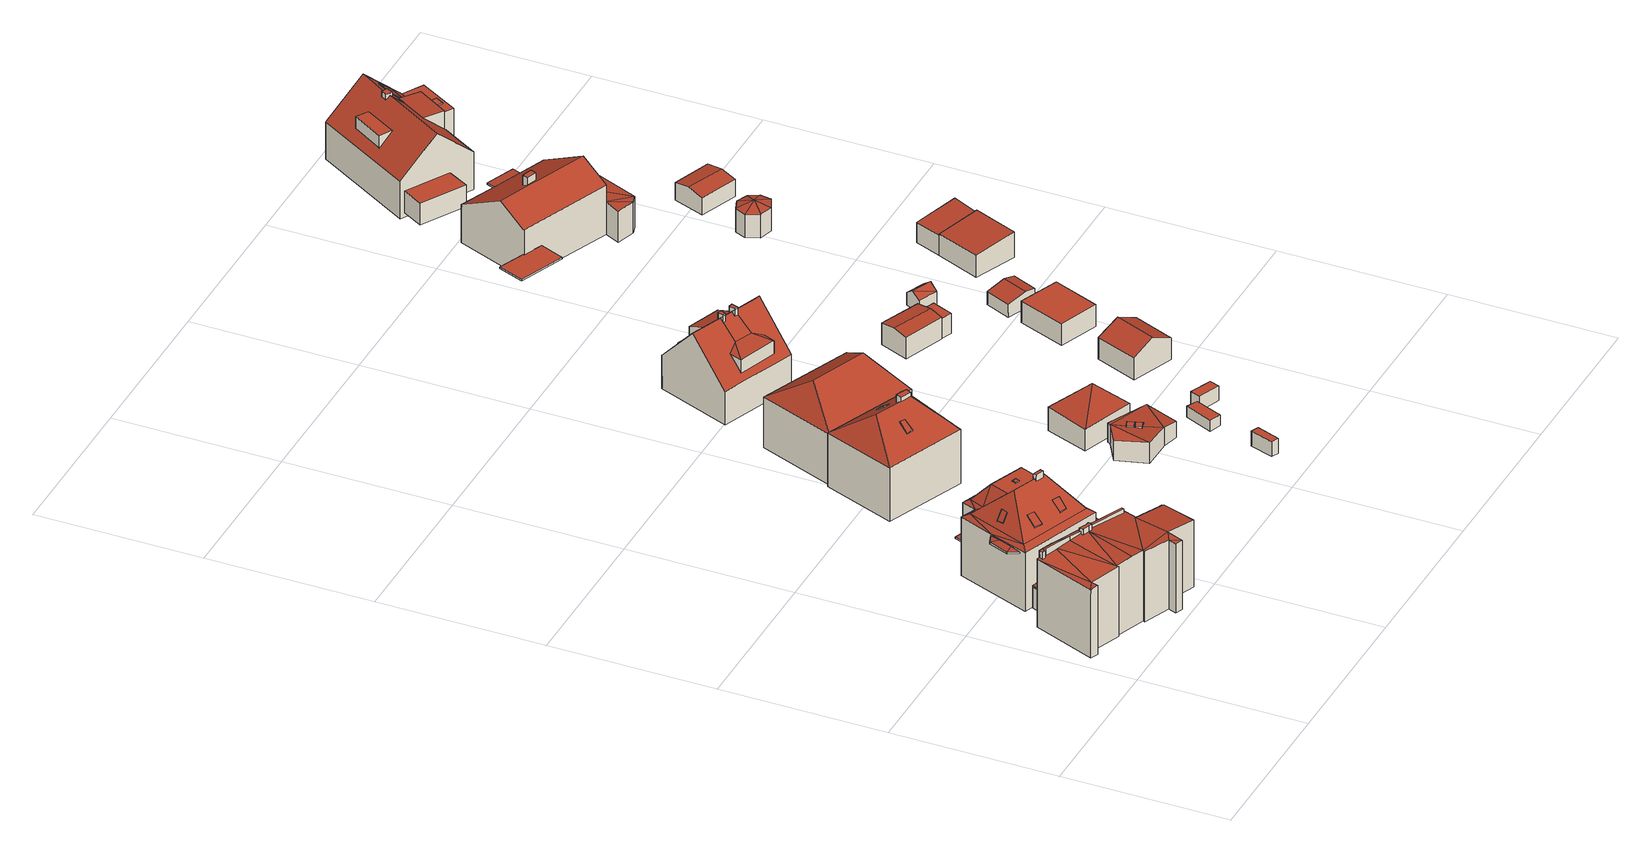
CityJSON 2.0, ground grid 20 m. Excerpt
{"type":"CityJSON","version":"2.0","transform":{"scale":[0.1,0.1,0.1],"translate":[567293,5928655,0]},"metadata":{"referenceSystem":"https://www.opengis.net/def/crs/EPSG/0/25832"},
"CityObjects":{
"building1":{"type":"Building","attributes":{"Grundfläche 2D":"117.676518","Grundhöhe NN":"1.415"},"children":["building1-1","building1-2","building1-3"],"geometry":[{"type":"Solid","lod":"3","boundaries":[[[[0,1,2]],[[3,4,5,0,6,7]],[[4,8,9,10,11,12,0,5],[13,14,13,9]],[[12,1,0]],[[7,15,16]],[[17,4,18,7,16]],[[3,7,18,4]],[[19,16,15]],[[19,20,21,22]],[[22,23,19]],[[24,25,21]],[[25,22,21]],[[26,23,22,27,28,29]],[[16,19,23,30,31,32,33,17]],[[34,35,36,37]],[[38,37,36,39,40,41,42,43]],[[34,37,38,43,42,44]],[[0,2,45,46]],[[6,0,46,47]],[[7,6,47,48]],[[19,15,7,48,49]],[[20,19,49,50]],[[21,20,50,51]],[[24,21,51,52]],[[25,24,52,53]],[[22,25,53,54]],[[27,22,54,55]],[[39,36,29,28,27,55,41,40]],[[26,29,36,35,23]],[[56,57,32,31,30,23,35,34,44]],[[11,10,9,8,4,17,33,32,57,58]],[[1,12,11,58,59]],[[2,1,59,45]],[[54,53,52,51,50,49,48,47,46,45,59,58,57,56,44,42,41,55]]]],"semantics":{"surfaces":[{"type":"RoofSurface"},{"type":"WallSurface"},{"type":"GroundSurface"}],"values":[[0,0,0,0,0,0,0,0,0,0,0,0,0,0,0,1,1,1,1,1,1,1,1,1,1,1,1,1,1,1,1,1,1,2]]}}]},
"building1-1":{"type":"BuildingInstallation","parents":["building1"],"geometry":[{"type":"MultiSurface","lod":"3","boundaries":[[[60,61,62,63,64,65,66]],[[67,68,69,70,65,64]],[[68,67,71,72,73,74,75]],[[76,77,78,73,72,79,80,81]],[[71,67,64,63,62,33,17,4,8,9,10,79,72]],[[82,76,81,80,79,10,83]],[[82,84,77,76]],[[78,77,84,14]],[[14,13,73,78]],[[13,5,3,18,68,75,74,73]],[[18,85,69,68]],[[61,60,86,87]],[[87,33,62,61]]],"semantics":{"surfaces":[{"type":"RoofSurface"},{"type":"WallSurface"}],"values":[0,0,0,0,1,1,1,1,1,1,1,1,1]}}]},
"building1-2":{"type":"BuildingInstallation","parents":["building1"],"geometry":[{"type":"MultiSurface","lod":"3","boundaries":[[[88,89,90,91,92,93,94,95,96,97]],[[86,60,66,93,92,91,98]],[[66,65,94,93]],[[65,70,95,94]],[[70,69,85,99,100,88,97,96,95]],[[100,101,16,90,89,88]],[[91,90,16,98]]],"semantics":{"surfaces":[{"type":"RoofSurface"},{"type":"WallSurface"}],"values":[0,1,1,1,1,1,1]}}]},
"building1-3":{"type":"BuildingInstallation","parents":["building1"],"geometry":[{"type":"MultiSurface","lod":"3","boundaries":[[[39,102,103,104,105,106,107,108,38]],[[109,110,103,102]],[[110,111,104,103]],[[111,112,113,106,105,104]],[[113,114,107,106]],[[114,115,108,107]],[[115,43,38,108]],[[40,109,102,39]],[[43,40,39,38]],[[111,110,109,40,43,115,114,113,112]]],"semantics":{"surfaces":[{"type":"RoofSurface"},{"type":"WallSurface"},{"type":"OuterCeilingSurface"}],"values":[0,1,1,1,1,1,1,1,1,2]}}]},
"building2":{"type":"Building","attributes":{"Grundfläche 2D":"52.022129","Grundhöhe NN":"1.463"},"children":["building2-1"],"geometry":[{"type":"Solid","lod":"3","boundaries":[[[[116,117,118]],[[116,119,120,121]],[[117,116,121,120]],[[122,123,124,119]],[[124,120,119]],[[125,126,122]],[[122,126,127,123]],[[128,123,127]],[[129,123,128]],[[130,124,123]],[[131,132,107,133,134]],[[106,105,135,136,133]],[[106,133,107]],[[131,134,137,138]],[[132,131,138,139]],[[107,132,139,140]],[[122,119,116,118,141,142]],[[122,142,137,134,125]],[[125,134,133,126]],[[143,128,127,126,133,136,144]],[[129,128,143,145]],[[123,129,145,146]],[[147,130,123,146]],[[124,130,147,148]],[[120,124,148,149]],[[117,120,149,150]],[[118,117,150,141]],[[106,107,140,151]],[[105,106,151,152]],[[135,105,152,153]],[[136,135,153,144]],[[141,150,149,148,147,146,145,143,144,153,152,151,140,139,138,137,142]]]],"semantics":{"surfaces":[{"type":"RoofSurface"},{"type":"WallSurface"},{"type":"GroundSurface"}],"values":[[0,0,0,0,0,0,0,0,0,0,0,0,0,1,1,1,1,1,1,1,1,1,1,1,1,1,1,1,1,1,1,2]]}}]},
"building2-1":{"type":"BuildingInstallation","parents":["building2"],"geometry":[{"type":"MultiSurface","lod":"3","boundaries":[[[154,155,156,157,158]],[[118,116,154,158]],[[116,121,155,154]],[[121,120,156,155]],[[120,117,157,156]],[[118,158,157,117]]],"semantics":{"surfaces":[{"type":"RoofSurface"},{"type":"WallSurface"}],"values":[0,1,1,1,1,1]}}]},
"building3":{"type":"Building","attributes":{"Grundfläche 2D":"144.408721","Grundhöhe NN":"1.603"},"children":["building3-1","building3-2","building3-3","building3-4","building3-5","building3-6","building3-7","building3-8","building3-9","building3-10"],"geometry":[{"type":"Solid","lod":"3","boundaries":[[[[159,160,161,162,163,164,165,166,167]],[[168,169,170]],[[170,169,171]],[[172,173,168]],[[168,174,169]],[[168,173,174]],[[175,173,172]],[[176,177,175]],[[175,177,173]],[[176,178,179,180,177]],[[181,182,183,180,179]],[[184,183,182]],[[185,186,183,184]],[[185,171,187,186]],[[169,187,171]],[[188,189,190,191]],[[192,193,194,195,190,189]],[[174,173,189]],[[173,192,189]],[[183,186,190]],[[190,195,183]],[[195,194,193,192,177,180]],[[188,174,189]],[[169,174,188]],[[188,191,187,169]],[[190,186,191]],[[186,187,191]],[[177,192,173]],[[183,195,180]],[[196,168,170,197,198,199]],[[168,196,199,198,200,172]],[[176,175,172,200,201]],[[179,178,176,201,202]],[[165,164,163,162,161,203,204,184,182,181,179,202,205,166]],[[185,184,204,206]],[[171,185,206,207]],[[170,171,207,197]],[[208,167,166,205]],[[209,160,159,167,208,210]],[[161,160,209,203]],[[208,205,202,201,200,198,197,207,206,204,203,209,210]]]],"semantics":{"surfaces":[{"type":"RoofSurface"},{"type":"WallSurface"},{"type":"GroundSurface"}],"values":[[0,0,0,0,0,0,0,0,0,0,0,0,0,0,0,0,0,0,0,0,0,0,0,0,0,0,0,0,0,1,1,1,1,1,1,1,1,1,1,1,2]]}}]},
"building3-1":{"type":"BuildingInstallation","parents":["building3"],"geometry":[{"type":"MultiSurface","lod":"3","boundaries":[[[165,211,212]],[[213,211,165]],[[212,164,165]],[[212,211,214,164]],[[213,215,165,216]],[[211,213,216,214]]],"semantics":{"surfaces":[{"type":"RoofSurface"},{"type":"WallSurface"}],"values":[0,0,1,1,1,1]}}]},
"building3-2":{"type":"BuildingInstallation","parents":["building3"],"geometry":[{"type":"MultiSurface","lod":"3","boundaries":[[[163,217,218]],[[219,217,163]],[[218,162,163]],[[163,220,219,221]],[[218,217,222,162]],[[220,222,217,219]]],"semantics":{"surfaces":[{"type":"RoofSurface"},{"type":"WallSurface"}],"values":[0,0,1,1,1,1]}}]},
"building3-3":{"type":"BuildingInstallation","parents":["building3"],"geometry":[{"type":"MultiSurface","lod":"3","boundaries":[[[223,224,225,226]],[[227,228,226,225]],[[228,229,223,226]],[[224,223,229,230]],[[225,224,230,227]]],"semantics":{"surfaces":[{"type":"RoofSurface"},{"type":"WallSurface"}],"values":[0,1,1,1,1]}}]},
"building3-4":{"type":"BuildingInstallation","parents":["building3"],"geometry":[{"type":"MultiSurface","lod":"3","boundaries":[[[231,232,233,234]],[[233,232,235,236]],[[232,231,237,235]],[[234,233,236,238]],[[231,234,238,237]]],"semantics":{"surfaces":[{"type":"RoofSurface"},{"type":"WallSurface"}],"values":[0,1,1,1,1]}}]},
"building3-5":{"type":"BuildingInstallation","parents":["building3"],"geometry":[{"type":"MultiSurface","lod":"3","boundaries":[[[239,240,241,242]],[[242,241,243,244]],[[240,239,245,246]],[[239,242,244,245]],[[241,240,246,243]]],"semantics":{"surfaces":[{"type":"RoofSurface"},{"type":"WallSurface"}],"values":[0,1,1,1,1]}}]},
"building3-6":{"type":"BuildingInstallation","parents":["building3"],"geometry":[{"type":"MultiSurface","lod":"3","boundaries":[[[247,248,249,250]],[[250,249,251,252]],[[247,250,252,253]],[[248,247,253,254]],[[249,248,254,251]]],"semantics":{"surfaces":[{"type":"RoofSurface"},{"type":"WallSurface"}],"values":[0,1,1,1,1]}}]},
"building3-7":{"type":"BuildingInstallation","parents":["building3"],"geometry":[{"type":"MultiSurface","lod":"3","boundaries":[[[255,256,257,258]],[[256,255,259,260]],[[258,257,261,262]],[[255,258,262,259]],[[257,256,260,261]]],"semantics":{"surfaces":[{"type":"RoofSurface"},{"type":"WallSurface"}],"values":[0,1,1,1,1]}}]},
"building3-8":{"type":"BuildingInstallation","parents":["building3"],"geometry":[{"type":"MultiSurface","lod":"3","boundaries":[[[263,264,265,266,267,268]],[[193,269,266,265,270]],[[269,271,267,266]],[[271,194,272,273,264,263,268,267]],[[270,265,264,273]]],"semantics":{"surfaces":[{"type":"RoofSurface"},{"type":"WallSurface"}],"values":[0,1,1,1,1]}}]},
"building3-9":{"type":"BuildingInstallation","parents":["building3"],"geometry":[{"type":"MultiSurface","lod":"3","boundaries":[[[274,275,276]],[[277,274,276,278]],[[277,278,279]],[[278,276,275,280,281,279]],[[277,279,281,282]],[[275,274,283,280]],[[274,277,282,283]],[[281,280,283,282]]],"semantics":{"surfaces":[{"type":"RoofSurface"},{"type":"WallSurface"},{"type":"OuterCeilingSurface"}],"values":[0,0,0,1,1,1,1,2]}}]},
"building3-10":{"type":"BuildingInstallation","parents":["building3"],"geometry":[{"type":"MultiSurface","lod":"3","boundaries":[[[284,285,286,196]],[[287,199,196,286]],[[199,288,284,196]],[[288,289,285,284]],[[289,287,286,285]],[[289,288,199,287]]],"semantics":{"surfaces":[{"type":"RoofSurface"},{"type":"WallSurface"},{"type":"OuterCeilingSurface"}],"values":[0,1,1,1,1,2]}}]},
"building4":{"type":"Building","attributes":{"Grundfläche 2D":"217.927287","Grundhöhe NN":"1.984"},"children":["building4-1","building4-2","building4-3"],"geometry":[{"type":"Solid","lod":"3","boundaries":[[[[290,291,292]],[[293,294,292,291,295]],[[290,296,293,295,291]],[[297,298,296]],[[298,293,296]],[[294,298,297]],[[294,293,298]],[[294,297,296]],[[299,300,301]],[[299,302,303,300]],[[302,299,301,304,305]],[[302,305,303]],[[306,307,290,292]],[[307,308,296,290]],[[308,309,294,296]],[[309,306,292,294]],[[301,300,310,311]],[[305,304,301,311,312]],[[303,305,312,313]],[[300,303,313,310]],[[309,308,307,306]],[[311,310,313,312]]]],"semantics":{"surfaces":[{"type":"RoofSurface"},{"type":"WallSurface"},{"type":"GroundSurface"}],"values":[[0,0,0,0,0,0,0,0,0,0,0,0,1,1,1,1,1,1,1,1,2,2]]}}]},
"building4-1":{"type":"BuildingInstallation","parents":["building4"],"geometry":[{"type":"MultiSurface","lod":"3","boundaries":[[[314,315,316,317,318,319]],[[315,320,295,316]],[[295,293,317,316]],[[317,293,321,318]],[[320,315,314,319,318,321,322,323]]],"semantics":{"surfaces":[{"type":"RoofSurface"},{"type":"WallSurface"}],"values":[0,1,1,1,1]}}]},
"building4-2":{"type":"BuildingInstallation","parents":["building4"],"geometry":[{"type":"MultiSurface","lod":"3","boundaries":[[[324,325,326,327]],[[325,324,328,329]],[[326,325,329,330]],[[327,326,330,331]],[[324,327,331,328]]],"semantics":{"surfaces":[{"type":"RoofSurface"},{"type":"WallSurface"}],"values":[0,1,1,1,1]}}]},
"building4-3":{"type":"BuildingInstallation","parents":["building4"],"geometry":[{"type":"MultiSurface","lod":"3","boundaries":[[[332,333,334,335]],[[335,334,336,337]],[[332,335,337,338]],[[339,333,332,338]],[[334,333,339,336]]],"semantics":{"surfaces":[{"type":"RoofSurface"},{"type":"WallSurface"}],"values":[0,1,1,1,1]}}]},
"building5":{"type":"Building","attributes":{"Grundfläche 2D":"35.024779","Grundhöhe NN":"0.904"},"children":["building5-1","building5-2"],"geometry":[{"type":"Solid","lod":"3","boundaries":[[[[340,341,342,343,344,345,346]],[[344,347,345]],[[348,349,346]],[[342,341,340,346,349,344,343]],[[350,344,349]],[[351,352,346,345]],[[352,353,348,346]],[[353,354,349,348]],[[354,355,350,349]],[[355,356,344,350]],[[356,357,347,344]],[[357,351,345,347]],[[351,357,356,355,354,353,352]]]],"semantics":{"surfaces":[{"type":"RoofSurface"},{"type":"WallSurface"},{"type":"GroundSurface"}],"values":[[0,0,0,0,0,1,1,1,1,1,1,1,2]]}}]},
"building5-1":{"type":"BuildingInstallation","parents":["building5"],"geometry":[{"type":"MultiSurface","lod":"3","boundaries":[[[358,359,360,361]],[[342,362,361,360,363]],[[343,364,359,358,365]],[[364,363,360,359]],[[362,365,358,361]]],"semantics":{"surfaces":[{"type":"RoofSurface"},{"type":"WallSurface"}],"values":[0,1,1,1,1]}}]},
"building5-2":{"type":"BuildingInstallation","parents":["building5"],"geometry":[{"type":"MultiSurface","lod":"3","boundaries":[[[366,367,368,369]],[[340,370,367,366,371]],[[370,372,368,367]],[[373,369,368,372,341]],[[373,371,366,369]]],"semantics":{"surfaces":[{"type":"RoofSurface"},{"type":"WallSurface"}],"values":[0,1,1,1,1]}}]},
"building6":{"type":"Building","attributes":{"Grundfläche 2D":"2.814906","Grundhöhe NN":"0.926"},"geometry":[{"type":"Solid","lod":"3","boundaries":[[[[374,375,376,377]],[[375,374,378,379]],[[376,375,379,380]],[[377,376,380,381]],[[374,377,381,378]],[[379,378,381,380]]]],"semantics":{"surfaces":[{"type":"RoofSurface"},{"type":"WallSurface"},{"type":"GroundSurface"}],"values":[[0,1,1,1,1,2]]}}]},
"building7":{"type":"Building","attributes":{"Grundfläche 2D":"37.414740","Grundhöhe NN":"0.904"},"geometry":[{"type":"Solid","lod":"3","boundaries":[[[[382,383,384]],[[382,384,385]],[[386,387,384,383]],[[387,388,385,384]],[[388,389,382,385]],[[389,386,383,382]],[[389,388,387,386]]]],"semantics":{"surfaces":[{"type":"RoofSurface"},{"type":"WallSurface"},{"type":"GroundSurface"}],"values":[[0,0,1,1,1,1,2]]}}]},
"building8":{"type":"Building","attributes":{"Grundfläche 2D":"95.475733","Grundhöhe NN":"1.948"},"children":["building8-1","building8-2","building8-3"],"geometry":[{"type":"Solid","lod":"3","boundaries":[[[[390,391,392]],[[393,394,395,396,397,392,391]],[[395,398,396]],[[399,400,401,402,403,404,405]],[[391,390,406,407,408,409,398,395,410,411,412,413,414,415,416,417]],[[410,418,419,417,416,420,421,422,423,424,411,410,399],[425,426,427,428,402,401,400,399]],[[417,419,418,410,395,394,393,391]],[[390,392,406]],[[396,398,409]],[[396,409,408,407,406,392,397]],[[399,405,425]],[[403,402,428]],[[428,427,426,425,405,404,403]],[[415,414,413,412,429,430]],[[420,416,415,430,431]],[[424,423,422,421,420,431,432]],[[429,412,411,424,432]],[[431,430,429,432]]]],"semantics":{"surfaces":[{"type":"RoofSurface"},{"type":"WallSurface"},{"type":"GroundSurface"}],"values":[[0,0,0,0,0,0,0,1,1,1,1,1,1,1,1,1,1,2]]}}]},
"building8-1":{"type":"BuildingInstallation","parents":["building8"],"geometry":[{"type":"MultiSurface","lod":"3","boundaries":[[[433,434,435,436,437]],[[438,439,434,433]],[[410,440,435,434,439]],[[440,441,436,435]],[[441,418,438,433,437,436]]],"semantics":{"surfaces":[{"type":"RoofSurface"},{"type":"WallSurface"}],"values":[0,1,1,1,1]}}]},
"building8-2":{"type":"BuildingInstallation","parents":["building8"],"geometry":[{"type":"MultiSurface","lod":"3","boundaries":[[[442,443,444,445,446,447]],[[445,444,448,417,449]],[[449,450,446,445]],[[450,451,419,452,453,443,442,447,446]],[[448,444,443,453]]],"semantics":{"surfaces":[{"type":"RoofSurface"},{"type":"WallSurface"}],"values":[0,1,1,1,1]}}]},
"building8-3":{"type":"BuildingInstallation","parents":["building8"],"geometry":[{"type":"MultiSurface","lod":"3","boundaries":[[[454,455,456,457]],[[454,457,458,459]],[[455,454,459,460]],[[456,455,460,461]],[[457,456,461,458]],[[460,459,458,461]]],"semantics":{"surfaces":[{"type":"RoofSurface"},{"type":"WallSurface"},{"type":"OuterCeilingSurface"}],"values":[0,1,1,1,1,2]}}]},
"building9":{"type":"Building","attributes":{"Grundfläche 2D":"5.373326","Grundhöhe NN":"0.918"},"geometry":[{"type":"Solid","lod":"3","boundaries":[[[[462,463,464,465]],[[466,467,465,464]],[[467,468,462,465]],[[468,469,463,462]],[[469,466,464,463]],[[469,468,467,466]]]],"semantics":{"surfaces":[{"type":"RoofSurface"},{"type":"WallSurface"},{"type":"GroundSurface"}],"values":[[0,1,1,1,1,2]]}}]},
"building10":{"type":"Building","attributes":{"Grundfläche 2D":"3.730466","Grundhöhe NN":"0.995"},"geometry":[{"type":"Solid","lod":"3","boundaries":[[[[470,471,472,473]],[[474,475,473,472]],[[475,476,470,473]],[[476,477,471,470]],[[477,474,472,471]],[[477,476,475,474]]]],"semantics":{"surfaces":[{"type":"RoofSurface"},{"type":"WallSurface"},{"type":"GroundSurface"}],"values":[[0,1,1,1,1,2]]}}]},
"building11":{"type":"Building","attributes":{"Grundfläche 2D":"19.716835","Grundhöhe NN":"1.115"},"geometry":[{"type":"Solid","lod":"3","boundaries":[[[[478,479,480,481]],[[479,482,483,480]],[[482,479,478,484,485]],[[483,482,485,486]],[[487,481,480,483,486,488]],[[478,481,487,484]],[[486,485,484,487,488]]]],"semantics":{"surfaces":[{"type":"RoofSurface"},{"type":"WallSurface"},{"type":"GroundSurface"}],"values":[[0,0,1,1,1,1,2]]}}]},
"building12":{"type":"Building","attributes":{"Grundfläche 2D":"30.145893","Grundhöhe NN":"0.949"},"geometry":[{"type":"Solid","lod":"3","boundaries":[[[[489,490,491,492]],[[493,490,489,494]],[[492,491,495,496]],[[494,489,492,496,497]],[[493,494,497,498]],[[495,491,490,493,498]],[[497,496,495,498]]]],"semantics":{"surfaces":[{"type":"RoofSurface"},{"type":"WallSurface"},{"type":"GroundSurface"}],"values":[[0,0,1,1,1,1,2]]}}]},
"building13":{"type":"Building","attributes":{"Grundfläche 2D":"4.121948","Grundhöhe NN":"1.047"},"geometry":[{"type":"Solid","lod":"3","boundaries":[[[[499,500,501,502]],[[500,499,503,504]],[[501,500,504,505]],[[502,501,505,506]],[[499,502,506,503]],[[504,503,506,505]]]],"semantics":{"surfaces":[{"type":"RoofSurface"},{"type":"WallSurface"},{"type":"GroundSurface"}],"values":[[0,1,1,1,1,2]]}}]},
"building14":{"type":"Building","attributes":{"Grundfläche 2D":"31.135967","Grundhöhe NN":"0.903"},"geometry":[{"type":"Solid","lod":"3","boundaries":[[[[507,508,509,510]],[[511,512,510,509]],[[512,513,507,510]],[[513,514,508,507]],[[514,511,509,508]],[[514,513,512,511]]]],"semantics":{"surfaces":[{"type":"RoofSurface"},{"type":"WallSurface"},{"type":"GroundSurface"}],"values":[[0,1,1,1,1,2]]}}]},
"building15":{"type":"Building","attributes":{"Grundfläche 2D":"5.151432","Grundhöhe NN":"0.917"},"geometry":[{"type":"Solid","lod":"3","boundaries":[[[[515,516,517]],[[518,516,515]],[[519,517,520]],[[515,517,519]],[[520,517,516,521,522]],[[519,520,522,523]],[[518,515,519,523,524]],[[516,518,524,521]],[[522,521,524,523]]]],"semantics":{"surfaces":[{"type":"RoofSurface"},{"type":"WallSurface"},{"type":"GroundSurface"}],"values":[[0,0,0,0,1,1,1,1,2]]}}]},
"building16":{"type":"Building","attributes":{"Grundfläche 2D":"13.020516","Grundhöhe NN":"0.898"},"geometry":[{"type":"Solid","lod":"3","boundaries":[[[[525,526,527,528]],[[529,526,525,530]],[[528,527,531,532]],[[530,525,528,532,533]],[[529,530,533,534]],[[531,527,526,529,534]],[[532,531,534,533]]]],"semantics":{"surfaces":[{"type":"RoofSurface"},{"type":"WallSurface"},{"type":"GroundSurface"}],"values":[[0,0,1,1,1,1,2]]}}]},
"building17":{"type":"Building","attributes":{"Grundfläche 2D":"138.077300","Grundhöhe NN":"1.768"},"children":["building17-1","building17-2","building17-3"],"geometry":[{"type":"Solid","lod":"3","boundaries":[[[[535,536,537,538,539,540,541,542,543]],[[544,539,538,537,536,545,546]],[[547,548,549,550]],[[548,547,551]],[[552,553,551,554]],[[548,551,553]],[[541,540,539,544,555,556,557,558,559]],[[548,535,543,542,541,559,558,557,560,549]],[[561,562,545,536,535,548,553,552]],[[544,546,545,562,555]],[[550,549,560,563]],[[547,550,563,564]],[[551,547,564,565]],[[554,551,565,566]],[[552,554,566,561]],[[560,557,556,555,562,561,566,565,564,563]]]],"semantics":{"surfaces":[{"type":"RoofSurface"},{"type":"WallSurface"},{"type":"GroundSurface"}],"values":[[0,0,0,0,0,0,1,1,1,1,1,1,1,1,1,2]]}}]},
"building17-1":{"type":"BuildingInstallation","parents":["building17"],"geometry":[{"type":"MultiSurface","lod":"3","boundaries":[[[567,568,569,570,571]],[[572,573,569,568]],[[571,570,569,573,574,575]],[[575,576,567,571]],[[568,567,576,572]]],"semantics":{"surfaces":[{"type":"RoofSurface"},{"type":"WallSurface"}],"values":[0,1,1,1,1]}}]},
"building17-2":{"type":"BuildingInstallation","parents":["building17"],"geometry":[{"type":"MultiSurface","lod":"3","boundaries":[[[577,578,579,580,559,581]],[[582,583,580,579]],[[583,558,559,580]],[[558,584,581,559]],[[584,585,577,581]],[[585,586,578,577]],[[586,582,579,578]],[[583,582,586,585,584,558]]],"semantics":{"surfaces":[{"type":"RoofSurface"},{"type":"WallSurface"},{"type":"OuterCeilingSurface"}],"values":[0,1,1,1,1,1,1,2]}}]},
"building17-3":{"type":"BuildingInstallation","parents":["building17"],"geometry":[{"type":"MultiSurface","lod":"3","boundaries":[[[587,588,589,590]],[[591,592,590,589]],[[592,593,587,590]],[[593,594,588,587]],[[594,591,589,588]],[[594,593,592,591]]],"semantics":{"surfaces":[{"type":"RoofSurface"},{"type":"WallSurface"},{"type":"OuterCeilingSurface"}],"values":[0,1,1,1,1,2]}}]},
"building18":{"type":"Building","attributes":{"Grundfläche 2D":"17.605304","Grundhöhe NN":"2.012"},"geometry":[{"type":"Solid","lod":"3","boundaries":[[[[595,596,597,598]],[[596,595,599,600]],[[597,596,600,601]],[[598,597,601,602]],[[595,598,602,599]],[[600,599,602,601]]]],"semantics":{"surfaces":[{"type":"RoofSurface"},{"type":"WallSurface"},{"type":"GroundSurface"}],"values":[[0,1,1,1,1,2]]}}]},
"building19":{"type":"Building","attributes":{"Grundfläche 2D":"51.051492","Grundhöhe NN":"0.950"},"geometry":[{"type":"Solid","lod":"3","boundaries":[[[[603,604,605,606]],[[607,608,609,610]],[[605,610,609,606]],[[606,609,611,612,603]],[[604,603,612,613]],[[604,613,614,610,605]],[[607,610,614,615]],[[608,607,615,616]],[[609,608,616,611]],[[615,614,613,612,611,616]]]],"semantics":{"surfaces":[{"type":"RoofSurface"},{"type":"WallSurface"},{"type":"GroundSurface"}],"values":[[0,0,1,1,1,1,1,1,1,2]]}}]},
"building20":{"type":"Building","attributes":{"Grundfläche 2D":"11.420332","Grundhöhe NN":"0.219"},"geometry":[{"type":"Solid","lod":"3","boundaries":[[[[617,618,619]],[[617,620,618]],[[617,619,621]],[[617,621,622]],[[617,622,623]],[[617,623,624]],[[617,624,625]],[[617,625,620]],[[626,627,619,618]],[[627,628,621,619]],[[628,629,622,621]],[[629,630,623,622]],[[630,631,624,623]],[[631,632,625,624]],[[632,633,620,625]],[[633,626,618,620]],[[628,627,626,633,632,631,630,629]]]],"semantics":{"surfaces":[{"type":"RoofSurface"},{"type":"WallSurface"},{"type":"GroundSurface"}],"values":[[0,0,0,0,0,0,0,0,1,1,1,1,1,1,1,1,2]]}}]},
"building21":{"type":"Building","attributes":{"Grundfläche 2D":"20.293726","Grundhöhe NN":"0.971"},"geometry":[{"type":"Solid","lod":"3","boundaries":[[[[634,635,636,637]],[[638,634,637,639]],[[639,637,636,640,641]],[[638,639,641,642]],[[635,634,638,642,643]],[[636,635,643,640]],[[641,640,643,642]]]],"semantics":{"surfaces":[{"type":"RoofSurface"},{"type":"WallSurface"},{"type":"GroundSurface"}],"values":[[0,0,1,1,1,1,2]]}}]},
"building22":{"type":"Building","attributes":{"Grundfläche 2D":"149.673794","Grundhöhe NN":"1.400"},"children":["building22-1","building22-2","building22-3","building22-4","building22-5"],"geometry":[{"type":"Solid","lod":"3","boundaries":[[[[644,645,646,647,648,649,650]],[[651,652,653,654,655,656,657,658]],[[645,644,659,660,661,662,663,646]],[[659,644,664]],[[664,644,650,665]],[[666,667,668,669,659,664,665,650,649,670,671,672,673]],[[669,668,674,675,660,659]],[[647,663,676,670,648]],[[649,648,670]],[[647,646,663]],[[656,655,677,678]],[[657,656,678,679]],[[658,657,679,680]],[[651,658,680,681]],[[662,661,682,683]],[[663,662,683,684]],[[654,670,676,663,684,677,655]],[[670,654,653,671]],[[673,672,671,653,652,666]],[[685,674,668,667,666,652,651,681]],[[675,674,685,686]],[[661,660,675,686,682]],[[679,678,677,684,683,682,686,685,681,680]]]],"semantics":{"surfaces":[{"type":"RoofSurface"},{"type":"WallSurface"},{"type":"GroundSurface"}],"values":[[0,0,0,0,0,0,0,1,1,1,1,1,1,1,1,1,1,1,1,1,1,1,2]]}}]},
"building22-1":{"type":"BuildingInstallation","parents":["building22"],"geometry":[{"type":"MultiSurface","lod":"3","boundaries":[[[687,688,689,690]],[[690,689,691,692]],[[687,690,692,693]],[[693,694,688,687]],[[689,688,694,691]]],"semantics":{"surfaces":[{"type":"RoofSurface"},{"type":"WallSurface"}],"values":[0,1,1,1,1]}}]},
"building22-2":{"type":"BuildingInstallation","parents":["building22"],"geometry":[{"type":"MultiSurface","lod":"3","boundaries":[[[695,696,697,698,699,700,701]],[[702,699,698,697,703,669]],[[700,699,702,704]],[[664,665,696,695,701,700,704,659]],[[697,696,665,703]]],"semantics":{"surfaces":[{"type":"RoofSurface"},{"type":"WallSurface"}],"values":[0,1,1,1,1]}}]},
"building22-3":{"type":"BuildingInstallation","parents":["building22"],"geometry":[{"type":"MultiSurface","lod":"3","boundaries":[[[705,706,707,708]],[[708,707,709,710]],[[710,711,705,708]],[[706,705,711,712]],[[712,709,707,706]]],"semantics":{"surfaces":[{"type":"RoofSurface"},{"type":"WallSurface"}],"values":[0,1,1,1,1]}}]},
"building22-4":{"type":"BuildingInstallation","parents":["building22"],"geometry":[{"type":"MultiSurface","lod":"3","boundaries":[[[713,714,715,716]],[[715,714,717,718]],[[718,719,716,715]],[[713,716,719,720]],[[720,717,714,713]]],"semantics":{"surfaces":[{"type":"RoofSurface"},{"type":"WallSurface"}],"values":[0,1,1,1,1]}}]},
"building22-5":{"type":"BuildingInstallation","parents":["building22"],"geometry":[{"type":"MultiSurface","lod":"3","boundaries":[[[721,722,723,724]],[[722,725,723]],[[724,726,721]],[[722,721,726,725]]],"semantics":{"surfaces":[{"type":"RoofSurface"},{"type":"WallSurface"}],"values":[0,1,1,1]}}]}
},
"vertices":[
[14,59,103],[2,55,102],[11,51,103],[57,119,103],[57,122,103],[56,119,103],[52,45,104],[52,47,104],[52,124,103],[39,129,102],[35,130,102],[32,131,102],[30,127,102],[41,125,102],[38,126,102],[72,39,106],[96,100,106],[98,106,106],[74,112,105],[89,33,105],[88,31,105],[121,18,103],[134,25,103],[146,68,102],[117,8,103],[126,4,103],[182,54,99],[170,11,100],[185,50,98],[186,53,98],[148,71,102],[153,84,102],[153,85,102],[150,86,102],[148,71,96],[146,68,96],[186,53,96],[187,56,96],[187,56,35],[186,53,35],[186,53,33],[186,53,14],[187,56,14],[187,56,33],[148,71,14],[11,51,14],[14,59,14],[52,45,14],[52,47,14],[89,33,14],[88,31,14],[121,18,14],[117,8,14],[126,4,14],[134,25,14],[170,11,14],[153,84,14],[153,85,14],[32,131,14],[2,55,14],
[102,101,109],[149,83,107],[150,86,107],[103,104,109],[98,106,109],[98,104,109],[102,103,109],[57,122,111],[74,112,110],[89,106,109],[89,108,109],[52,124,111],[39,129,111],[41,125,111],[51,121,111],[56,119,111],[33,125,111],[37,124,111],[38,126,111],[35,130,111],[34,128,111],[34,126,111],[33,125,102],[34,126,102],[37,124,102],[89,106,106],[102,101,106],[149,83,102],
[88,103,113],[95,100,113],[96,100,113],[100,98,113],[102,101,113],[102,103,113],[98,104,113],[89,108,113],[89,106,113],[88,104,113],[100,98,106],[88,104,106],[88,103,106],[95,100,106],
[185,50,35],[205,42,35],[213,61,35],[208,63,35],[189,71,35],[189,70,35],[183,58,35],[185,50,33],[205,42,33],[213,61,33],[208,63,33],[189,71,33],[189,70,33],[183,58,33],
[57,122,42],[62,150,42],[52,124,42],[98,106,40],[68,148,42],[68,147,42],[153,85,39],[183,110,40],[152,117,41],[153,84,39],[182,73,39],[186,83,39],[197,111,40],[185,115,40],[154,122,41],[148,71,36],[183,58,36],[182,73,35],[153,84,35],[211,73,35],[186,83,35],[153,84,15],[148,71,15],[183,58,15],[189,70,15],[52,124,15],[153,85,15],[197,111,15],[186,83,15],[185,115,15],[183,110,15],[154,122,15],[152,117,15],[68,148,15],[62,150,15],[189,71,15],[208,63,15],[211,73,15],
[57,122,44],[68,147,44],[68,148,44],[62,150,44],[52,124,44],
[185,115,54],[213,190,54],[183,201,61],[179,189,61],[171,169,61],[165,151,61],[157,132,61],[154,122,61],[183,110,54],[104,236,91],[113,246,96],[111,254,91],[187,225,91],[85,244,91],[88,235,96],[105,227,96],[69,202,91],[51,154,91],[59,159,96],[68,148,91],[152,117,91],[148,126,96],[157,132,91],[171,169,91],[176,200,96],[185,207,91],[181,209,91],[172,202,96],[179,220,96],[119,224,118],[110,201,118],[152,185,118],[161,208,118],[98,188,133],[127,177,133],[137,173,133],[140,172,133],[104,236,55],[111,254,16],[104,236,16],[104,236,53],[85,244,16],[51,154,16],[152,117,16],[183,201,16],[185,207,16],[154,122,16],[181,209,16],[187,225,16],[183,110,16],[213,190,16],[185,115,16],
[184,144,58],[165,151,62],[177,125,58],[184,144,57],[157,132,62],[177,125,57],
[198,182,58],[179,189,62],[191,161,58],[191,161,56],[171,169,62],[198,182,57],
[136,199,119],[138,204,119],[133,206,119],[131,201,119],[133,206,118],[131,201,118],[136,199,118],[138,204,118],
[120,144,104],[129,141,104],[133,151,114],[124,155,114],[129,141,103],[133,151,113],[120,144,103],[124,155,113],
[79,199,103],[76,191,104],[83,189,114],[86,197,114],[83,189,113],[86,197,113],[79,199,102],[76,191,103],
[87,168,114],[83,157,104],[93,153,103],[97,164,113],[93,153,102],[97,164,112],[87,168,113],[83,157,103],
[153,170,114],[151,163,113],[159,161,100],[161,168,101],[153,170,113],[151,163,112],[159,161,99],[161,168,100],
[137,175,139],[138,175,139],[127,179,139],[126,175,139],[136,171,139],[137,173,139],[126,175,131],[127,179,131],[136,171,131],[137,175,132],[138,175,131],
[47,173,89],[54,160,89],[58,173,90],[57,198,89],[64,189,90],[69,202,89],[54,160,87],[69,202,87],[57,198,87],[47,173,87],
[110,251,55],[96,256,55],[91,241,55],[91,241,53],[110,251,53],[96,256,53],
[141,353,89],[182,387,123],[174,440,89],[228,368,123],[271,401,89],[215,373,123],[238,314,89],[230,368,123],[229,368,123],[218,477,119],[213,533,85],[177,440,85],[287,450,119],[326,487,85],[271,403,85],[291,395,85],[174,440,20],[141,353,20],[238,314,20],[271,401,20],[213,533,20],[177,440,20],[291,395,20],[326,487,20],
[223,378,128],[218,380,128],[215,373,128],[228,368,128],[231,374,128],[224,378,128],[218,380,118],[231,374,118],[224,378,118],[223,378,118],
[193,365,113],[188,354,104],[196,351,104],[200,362,112],[193,365,112],[188,354,103],[196,351,103],[200,362,111],
[216,402,104],[212,392,113],[219,389,113],[223,400,104],[219,389,112],[223,400,103],[216,402,103],[212,392,112],
[398,174,33],[395,181,33],[395,182,33],[392,190,33],[386,206,34],[370,153,36],[406,152,33],[359,190,35],[426,147,30],[442,189,30],[388,210,34],[370,153,9],[406,152,9],[426,147,9],[442,189,9],[388,210,9],[386,206,9],[359,190,9],
[397,192,35],[389,189,35],[392,181,35],[400,184,35],[400,184,33],[392,181,34],[389,189,34],[397,192,33],
[395,173,35],[403,175,35],[400,183,35],[392,180,35],[403,175,33],[395,173,33],[400,183,33],[392,180,34],
[444,36,28],[454,64,28],[445,68,28],[435,40,28],[444,36,9],[454,64,9],[445,68,9],[435,40,9],
[445,254,37],[382,277,39],[363,225,37],[427,202,37],[382,277,9],[363,225,9],[427,202,9],[445,254,9],
[319,580,86],[309,590,92],[313,566,86],[289,598,92],[287,599,92],[286,599,92],[266,583,86],[311,567,86],[271,598,86],[298,638,92],[307,635,92],[324,628,92],[338,623,92],[347,647,82],[307,661,82],[306,662,82],[313,566,69],[311,567,69],[269,582,69],[266,583,69],[291,619,114],[253,634,114],[236,588,62],[264,578,62],[311,560,62],[329,553,62],[346,598,114],[311,611,114],[295,617,114],[307,613,114],[364,642,62],[347,649,62],[307,664,62],[303,666,62],[271,678,62],[306,662,65],[307,661,65],[345,647,65],[347,647,65],[236,588,19],[329,553,19],[364,642,19],[271,678,19],
[296,620,120],[292,622,120],[290,615,120],[293,614,120],[295,617,120],[296,620,111],[292,622,110],[290,615,109],[293,614,109],
[307,612,120],[306,609,120],[310,607,120],[312,615,120],[308,616,120],[307,614,120],[310,607,109],[312,615,109],[308,616,110],[307,614,113],[307,612,113],[306,609,109],
[328,656,56],[332,667,56],[307,676,56],[303,666,56],[303,666,54],[328,656,54],[332,667,54],[307,676,54],
[466,153,23],[452,119,23],[466,114,23],[479,147,23],[466,114,9],[479,147,9],[466,153,9],[452,119,9],
[485,157,29],[480,145,29],[507,134,29],[511,146,29],[507,134,10],[511,146,10],[485,157,10],[480,145,10],
[454,504,39],[447,486,42],[496,466,42],[503,484,39],[440,469,39],[490,450,39],[454,504,11],[440,469,11],[490,450,11],[503,484,11],[496,466,11],
[553,273,50],[533,223,50],[558,213,37],[578,263,37],[507,233,37],[527,284,37],[558,213,9],[578,263,9],[527,284,9],[507,233,9],
[500,477,36],[491,452,36],[505,446,36],[515,471,36],[500,477,10],[491,452,10],[505,446,10],[515,471,10],
[556,387,37],[534,330,37],[582,312,37],[604,368,37],[582,312,9],[604,368,9],[556,387,9],[534,330,9],
[556,493,32],[536,512,25],[532,503,32],[559,502,25],[551,484,25],[528,494,25],[536,512,9],[528,494,9],[551,484,9],[559,502,9],
[595,425,31],[582,394,31],[595,389,28],[608,419,28],[559,404,26],[572,434,26],[595,389,9],[608,419,9],[572,434,9],[559,404,9],
[514,853,81],[527,886,101],[467,910,101],[455,915,101],[414,931,101],[401,899,81],[401,898,81],[425,888,81],[513,853,81],[436,987,67],[549,942,67],[487,966,67],[528,828,58],[514,853,60],[513,853,60],[505,835,58],[538,831,58],[533,902,60],[527,886,60],[562,890,58],[436,987,18],[401,899,18],[401,898,18],[401,898,47],[401,898,49],[513,853,18],[533,902,18],[549,942,18],[505,835,18],[528,828,18],[538,831,18],[562,890,18],
[472,922,107],[460,926,107],[457,919,107],[458,919,107],[469,915,107],[460,926,94],[457,919,98],[458,919,98],[469,915,98],[472,922,94],
[369,912,49],[357,881,49],[413,859,49],[425,888,49],[401,899,49],[413,859,47],[425,888,47],[401,899,47],[369,912,47],[357,881,47],
[494,983,60],[487,966,61],[522,953,61],[529,969,60],[522,953,58],[529,969,58],[494,983,58],[487,966,58],
[511,1035,48],[460,1065,48],[445,1039,48],[497,1009,48],[511,1035,20],[460,1065,20],[445,1039,20],[497,1009,20],
[614,466,37],[665,445,42],[686,498,42],[635,519,37],[700,530,40],[648,551,35],[635,519,35],[686,498,39],[635,519,9],[614,466,9],[665,445,9],[686,498,9],[700,530,9],[648,551,9],
[611,724,38],[596,739,32],[590,726,32],[610,744,32],[597,710,32],[613,705,32],[628,712,32],[630,726,32],[624,738,32],[596,739,2],[590,726,2],[597,710,2],[613,705,2],[628,712,2],[630,726,2],[624,738,2],[610,744,2],
[653,781,36],[661,801,32],[614,818,32],[607,799,36],[646,762,32],[600,780,32],[614,818,10],[600,780,10],[646,762,10],[661,801,10],
[557,1108,88],[550,1097,88],[540,1079,88],[564,1065,86],[587,1103,86],[563,1118,88],[560,1112,88],[607,1137,58],[608,1137,58],[588,1103,58],[587,1103,58],[580,1092,58],[610,1075,58],[637,1122,58],[608,1139,58],[541,1118,105],[497,1043,105],[538,1019,62],[565,1064,62],[564,1065,63],[542,1118,104],[544,1117,102],[608,1137,62],[607,1137,63],[566,1161,105],[545,1126,105],[587,1103,63],[588,1103,62],[595,1114,62],[601,1124,62],[525,1186,62],[455,1067,62],[580,1092,63],[580,1092,14],[610,1075,14],[637,1122,14],[608,1139,14],[607,1137,14],[538,1019,14],[565,1064,14],[564,1065,14],[525,1186,14],[455,1067,14],
[585,1136,81],[571,1145,95],[559,1124,95],[572,1115,81],[559,1124,94],[572,1115,80],[585,1136,80],[571,1145,94],
[542,1118,108],[544,1117,108],[548,1125,108],[545,1126,108],[541,1128,108],[537,1121,108],[541,1118,108],[541,1128,100],[548,1125,103],[537,1121,101],
[603,1122,59],[597,1112,59],[607,1106,59],[613,1117,59],[607,1106,58],[613,1117,58],[603,1122,58],[597,1112,58],
[619,1099,59],[609,1104,59],[603,1095,59],[613,1089,59],[609,1104,58],[603,1095,58],[613,1089,58],[619,1099,58],
[514,1146,87],[491,1108,87],[507,1099,87],[529,1137,87],[491,1108,71],[514,1146,71]
]}
